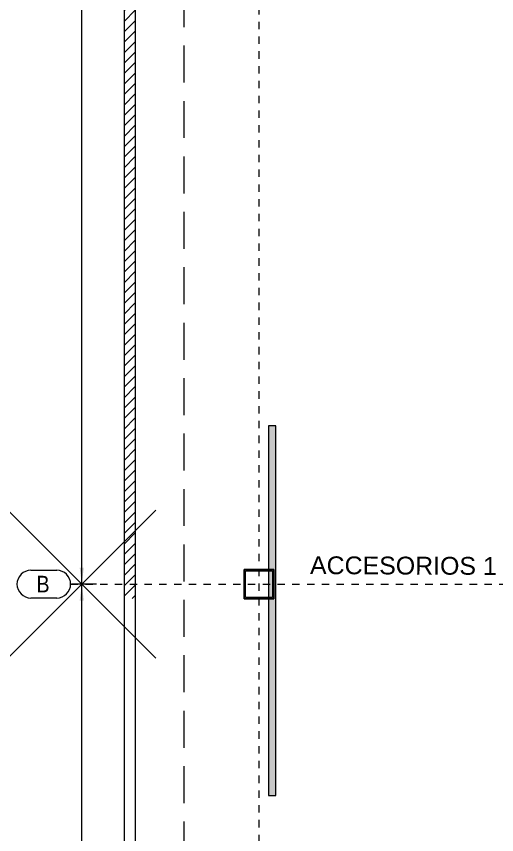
# Model space of a CAD drawing. Header units: millimetres. Extents: x 1010 to 1494, y -119 to 564.
# Drawn here: x 1303.21 to 1309.71, y 438.81 to 449.88 of the extents above; entities that cross this region are included whole.
import ezdxf

# ---------------------------------------------------------------- set-up
doc = ezdxf.new("R2010")
doc.units = ezdxf.units.MM
doc.header["$PDMODE"] = 3
doc.linetypes.add('DASHDOT', pattern=[1, 0.5, -0.25, 0, -0.25])
doc.linetypes.add('HIDDEN', pattern=[0.375, 0.25, -0.125])
doc.layers.get('0').update_dxf_attribs({"lineweight": 9})
for name, color, linetype, lineweight in [('20', 6, 'Continuous', 9), ('80', 1, 'Continuous', 9), ('Columna', 6, 'Continuous', 9), ('Dimensión', 1, 'Continuous', 9), ('Estructura', 170, 'Continuous', 9), ('Marca', 1, 'Continuous', 9), ('MRC', 2, 'Continuous', 9)]:
    doc.layers.add(name, color=color, linetype=linetype, lineweight=lineweight)
doc.styles.add('Arial', font='arial.ttf')
doc.styles.add('SWISS', font='swiss.ttf')

# ---------------------------------------------------------------- blocks, each defined once
blk = doc.blocks.new('*A402')
at = {"layer": 'Marca', "linetype": 'Continuous', "lineweight": 0}
for p, q in [((33403, 18223), (33753, 18223)), ((33403, 17848), (33753, 17848))]:
    blk.add_line(p, q, dxfattribs=at)
for centre, start, end in [((33403, 18035), 90, 270), ((33753, 18035), 270, 90)]:
    blk.add_arc(centre, 188, start, end, dxfattribs=at)
blk = doc.blocks.new('*A414')
at = {"layer": 'Dimensión'}
blk.add_hatch(color=256, dxfattribs=at).paths.add_polyline_path([(34092, 18035), (34120, 17810), (34063, 17810)], flags=17)
at = {"layer": 'Dimensión', "linetype": 'Continuous', "lineweight": 0}
for p, q in [((34291, 18035), (33953, 18035)), ((34092, 6035), (34092, 18035))]:
    blk.add_line(p, q, dxfattribs=at)
at = {"layer": 'Dimensión'}
blk.add_point((34092, 18035), dxfattribs=at)
blk = doc.blocks.new('*A418')
at = {"layer": 'Dimensión'}
blk.add_hatch(color=256, dxfattribs=at).paths.add_polyline_path([(34092, 18035), (34063, 18260), (34120, 18260)], flags=17)
at = {"layer": 'Dimensión', "linetype": 'Continuous', "lineweight": 0}
for p, q in [((34092, 18035), (34092, 30035)), ((34291, 18035), (33953, 18035))]:
    blk.add_line(p, q, dxfattribs=at)
at = {"layer": 'Dimensión'}
blk.add_point((34092, 18035), dxfattribs=at)
blk = doc.blocks.new('*A393')
at = {"layer": 'Marca', "linetype": 'DASHDOT', "lineweight": 0}
blk.add_line((33940, 18035), (90693, 18035), dxfattribs=at)
at = {"layer": 'Marca', "style": 'Arial', "width": 0.85}
blk.add_text('B', height=225, dxfattribs=at).set_placement((33478, 17923))
blk = doc.blocks.new('*A395')
at = {"layer": 'Marca', "linetype": 'DASHDOT', "lineweight": 0}
blk.add_line((36490, 744), (36490, 34593), dxfattribs=at)

msp = doc.modelspace()

# ---------------------------------------------------------------- hatches: boundary and pattern name
at = {"true_color": 0xf1eb1f}
h = msp.add_hatch(color=2, dxfattribs=at)
h.dxf.hatch_style = 1
h.paths.add_polyline_path([(1306.72369, 439.34329), (1306.72473, 444.34329), (1306.62473, 444.34331), (1306.62369, 439.34331)])
at = {"layer": '20', "transparency": 33554536}
h = msp.add_hatch(dxfattribs=at)
h.set_pattern_fill('_USER', scale=0.1, angle=45, pattern_type=0)
h.set_pattern_definition([(45, (1297.51193, 413.66476), (-0.07071068, 0.07071068), [])])
h.paths.add_polyline_path([(1304.82167, 442.20203), (1304.67167, 442.20203), (1304.67167, 442.00595), (1304.82167, 442.00595)])
h.paths.add_polyline_path([(1304.82167, 450.65765), (1304.67167, 450.65765), (1304.67167, 442.20203), (1304.82167, 442.20203)])

# ---------------------------------------------------------------- linework, layer by layer
msp.add_lwpolyline([(1306.72369, 439.34329), (1306.72473, 444.34329), (1306.62473, 444.34331), (1306.62369, 439.34331), (1306.72369, 439.34329)])
at = {"layer": '80', "color": 3, "linetype": 'HIDDEN', "ltscale": 2}
msp.add_lwpolyline([(1305.48586, 459.82353), (1344.89667, 459.82353), (1344.89667, 437.73886), (1305.48586, 437.73886)], close=True, dxfattribs=at)
at = {"layer": 'Columna'}
msp.add_lwpolyline([(1306.29667, 442.00203), (1306.69667, 442.00203), (1306.69667, 442.40203), (1306.29667, 442.40203)], close=True, dxfattribs=at)
for points in [[(1306.29667, 442.40203), (1306.69667, 442.40203), (1306.69667, 442.00203), (1306.29667, 442.00203), (1306.29667, 442.40203)], [(1306.31567, 442.38303), (1306.67767, 442.38303), (1306.67767, 442.02103), (1306.31567, 442.02103), (1306.31567, 442.38303)]]:
    msp.add_lwpolyline(points, dxfattribs=at)
at = {"layer": 'Estructura'}
msp.add_lwpolyline([(1306.62473, 444.34331), (1306.62473, 439.72021)], dxfattribs=at)
msp.add_lwpolyline([(1306.62473, 444.34331), (1306.62473, 439.72021)], dxfattribs=at)
at = {"layer": 'MRC'}
for p, q in [((1304.67167, 458.06218), (1304.67167, 426.40203)), ((1304.82167, 457.86218), (1304.82167, 426.40203))]:
    msp.add_line(p, q, dxfattribs=at)

# ---------------------------------------------------------------- block references
at = {"lineweight": 0, "xscale": 0.001, "yscale": 0.001, "zscale": 0.001}
for name in ['*A395', '*A418', '*A418', '*A414', '*A414', '*A402', '*A402', '*A393']:
    msp.add_blockref(name, (1270.00706, 424.16695), dxfattribs=at)

# ---------------------------------------------------------------- texts
at = {"layer": '20', "insert": (1307.18763, 442.5791), "char_height": 0.2412044, "attachment_point": 1, "rotation": 359.756459, "style": 'SWISS'}
msp.add_mtext_dynamic_manual_height_columns('ACCESORIOS 1', width=3.6835858, gutter_width=0.72736, heights=[0], dxfattribs=at)

doc.saveas('drawing.dxf')
